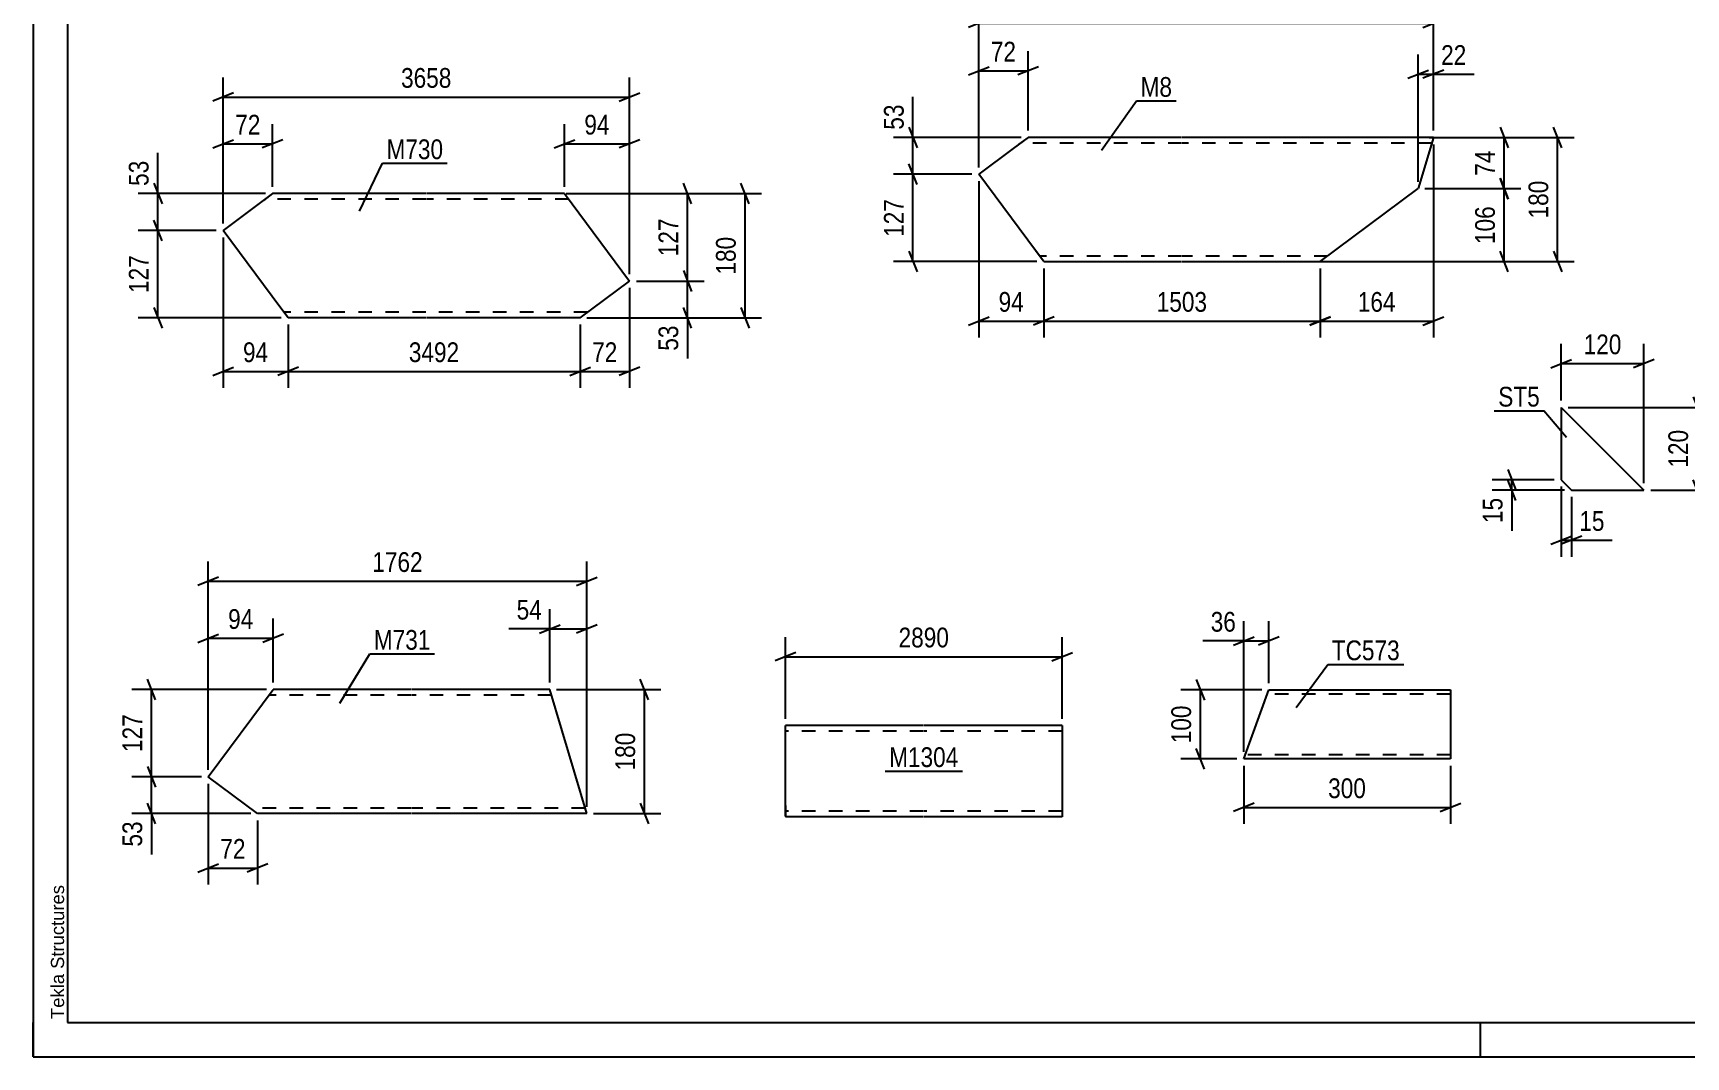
# Model space of a CAD drawing. Header units: millimetres. Extents: x 0 to 420, y 0 to 297.
# Drawn here: x 0 to 239.8, y 0 to 148.5 of the extents above; entities that cross this region are included whole.
import ezdxf

# ---------------------------------------------------------------- set-up
doc = ezdxf.new("R2010")
doc.units = ezdxf.units.MM
doc.linetypes.add('DXK_LINE_DOT2', pattern=[3.9198, 1.9599, -1.9599])
doc.styles.add('Arial', font='ARIAL.TTF', dxfattribs={"height": 0.2})
doc.styles.add('Arial Narrow', font='ARIALN.TTF', dxfattribs={"height": 0.2})

# ---------------------------------------------------------------- blocks, each defined once
blk = doc.blocks.new('Unknown-761550548-1135')
at = {"color": 5, "linetype": 'Continuous'}
for p, q in [((0, 297), (0, 0)), ((5, 292), (5, 5)), ((0, 0), (0, 5)), ((5, 5), (415, 5)), ((210, 0), (210, 5)), ((0, 0), (420, 0))]:
    blk.add_line(p, q, dxfattribs=at)
at = {"color": 174, "linetype": 'Continuous', "style": 'Arial'}
blk.add_text('Tekla Structures', height=1.9102, rotation=90, dxfattribs=at).set_placement((4.5, 5.5))
blk = doc.blocks.new('Part-761550548-8809 - 8808')
at = {"color": 2, "linetype": 'Continuous'}
for p, q in [((25.42, 40.62), (34.85, 53.28)), ((54.85, 53.28), (34.85, 53.28)), ((74.95, 53.28), (54.95, 53.28)), ((80.33, 35.28), (74.95, 53.28)), ((32.58, 35.28), (25.42, 40.62)), ((54.85, 35.28), (32.58, 35.28)), ((80.33, 35.28), (54.95, 35.28))]:
    blk.add_line(p, q, dxfattribs=at)
at = {"color": 7, "linetype": 'DXK_LINE_DOT2'}
for p, q in [((54.85, 52.48), (34.25, 52.48)), ((75.19, 52.48), (54.95, 52.48)), ((54.85, 36.08), (31.51, 36.08)), ((80.09, 36.08), (54.95, 36.08)), ((80.09, 36.08), (80.08, 36.14))]:
    blk.add_line(p, q, dxfattribs=at)
blk = doc.blocks.new('Part-761550548-8816 - 8815')
at = {"color": 2, "linetype": 'Continuous'}
for p, q in [((129.18, 48.04), (109.18, 48.04)), ((109.18, 36.44), (109.18, 48.04)), ((149.28, 48.04), (129.28, 48.04)), ((149.28, 48.04), (149.28, 34.84)), ((109.18, 36.44), (109.18, 34.84)), ((129.18, 34.84), (109.18, 34.84)), ((149.28, 34.84), (129.28, 34.84))]:
    blk.add_line(p, q, dxfattribs=at)
at = {"color": 7, "linetype": 'DXK_LINE_DOT2'}
for p, q in [((129.18, 47.24), (109.18, 47.24)), ((149.28, 47.24), (129.28, 47.24)), ((109.18, 34.97), (109.18, 36.44)), ((109.18, 35.64), (109.18, 35.7)), ((129.18, 35.64), (109.18, 35.64)), ((149.28, 35.64), (129.28, 35.64)), ((149.28, 35.64), (149.28, 35.7))]:
    blk.add_line(p, q, dxfattribs=at)
blk = doc.blocks.new('Part-761550548-8827 - 8826')
at = {"color": 2, "linetype": 'Continuous'}
for p, q in [((175.64, 43.22), (179.28, 53.22)), ((179.28, 53.22), (205.64, 53.22)), ((205.64, 53.22), (205.64, 43.22)), ((205.64, 43.22), (175.64, 43.22))]:
    blk.add_line(p, q, dxfattribs=at)
at = {"color": 7, "linetype": 'DXK_LINE_DOT2'}
for p, q in [((205.64, 53.13), (205.64, 53.22)), ((205.64, 52.62), (179.06, 52.62)), ((175.85, 43.82), (175.87, 43.87)), ((205.64, 43.82), (175.85, 43.82)), ((205.64, 43.82), (205.64, 43.87))]:
    blk.add_line(p, q, dxfattribs=at)
blk = doc.blocks.new('Part-761550548-8802 - 8801')
at = {"color": 2, "linetype": 'Continuous'}
for p, q in [((34.74, 125.19), (32.59, 123.59)), ((57, 125.19), (34.74, 125.19)), ((77.1, 125.19), (57.1, 125.19)), ((77.1, 125.19), (86.53, 112.52)), ((32.59, 123.59), (27.57, 119.85)), ((35.81, 108.79), (27.57, 119.85)), ((79.36, 107.19), (86.53, 112.52)), ((37, 107.19), (35.81, 108.79)), ((57, 107.19), (37, 107.19)), ((79.36, 107.19), (57.1, 107.19))]:
    blk.add_line(p, q, dxfattribs=at)
at = {"color": 7, "linetype": 'DXK_LINE_DOT2'}
for p, q in [((34.74, 125.19), (33.41, 124.2)), ((57, 124.39), (33.66, 124.39)), ((77.69, 124.39), (57.1, 124.39)), ((36.91, 107.31), (35.81, 108.79)), ((57, 107.99), (36.4, 107.99)), ((80.43, 107.99), (57.1, 107.99))]:
    blk.add_line(p, q, dxfattribs=at)
blk = doc.blocks.new('Part-761550548-8893 - 8892')
at = {"color": 2, "linetype": 'Continuous'}
for p, q in [((221.7, 94.2), (221.7, 83.7)), ((221.7, 94.2), (233.7, 82.2)), ((221.7, 83.7), (223.2, 82.2)), ((223.2, 82.2), (233.7, 82.2))]:
    blk.add_line(p, q, dxfattribs=at)
blk = doc.blocks.new('Part-761550548-8993 - 8992')
at = {"color": 2, "linetype": 'Continuous'}
for p, q in [((144.36, 133.33), (142.21, 131.73)), ((166.62, 133.33), (144.36, 133.33)), ((203.15, 133.33), (166.72, 133.33)), ((203.15, 133.33), (200.93, 125.91)), ((142.21, 131.73), (137.19, 128)), ((145.43, 116.93), (137.19, 128)), ((186.72, 115.33), (200.93, 125.91)), ((146.62, 115.33), (145.43, 116.93)), ((146.62, 115.33), (166.62, 115.33)), ((166.72, 115.33), (186.72, 115.33))]:
    blk.add_line(p, q, dxfattribs=at)
at = {"color": 7, "linetype": 'DXK_LINE_DOT2'}
for p, q in [((144.36, 133.33), (143.03, 132.35)), ((166.62, 132.53), (143.29, 132.53)), ((202.91, 132.53), (166.72, 132.53)), ((146.53, 115.46), (145.43, 116.93)), ((166.62, 116.13), (146.03, 116.13)), ((187.8, 116.13), (166.72, 116.13))]:
    blk.add_line(p, q, dxfattribs=at)
blk = doc.blocks.new('StraightDimension-761550548-9167 - 8808')
at = {"color": 7, "linetype": 'Continuous'}
for p, q in [((25.42, 39.62), (25.42, 24.99)), ((32.58, 34.28), (32.58, 24.99)), ((23.92, 26.79), (26.92, 27.99)), ((25.42, 27.39), (32.58, 27.39)), ((34.08, 27.99), (31.08, 26.79))]:
    blk.add_line(p, q, dxfattribs=at)
at = {"color": 0}
blk.add_wipeout([(31.43, 28.14), (31.43, 32.34), (26.57, 32.34), (26.57, 28.14)], dxfattribs=at)
at = {"color": 3, "style": 'Arial Narrow'}
blk.add_text('72', height=2.863, dxfattribs=at).set_placement((27.17, 28.74))
blk = doc.blocks.new('StraightDimension-761550548-9159 - 8808')
at = {"color": 7, "linetype": 'Continuous'}
for p, q in [((74.95, 54.28), (74.95, 64.92)), ((80.33, 36.28), (80.33, 64.92)), ((73.45, 61.47), (76.45, 62.67)), ((81.83, 62.67), (78.83, 61.47)), ((74.95, 62.07), (80.33, 62.07))]:
    blk.add_line(p, q, dxfattribs=at)
at = {"color": 0}
blk.add_wipeout([(74.42, 62.82), (74.42, 67.02), (69.56, 67.02), (69.56, 62.82)], dxfattribs=at)
at = {"color": 7, "linetype": 'Continuous'}
blk.add_line((74.95, 62.07), (69.04, 62.07), dxfattribs=at)
blk.add_line((74.95, 62.07), (69.04, 62.07), dxfattribs=at)
at = {"color": 3, "style": 'Arial Narrow'}
blk.add_text('54', height=2.863, dxfattribs=at).set_placement((70.16, 63.42))
blk = doc.blocks.new('StraightDimension-761550548-9179 - 8808')
at = {"color": 7, "linetype": 'Continuous'}
for p, q in [((75.95, 53.28), (91.09, 53.28)), ((89.29, 51.78), (88.09, 54.78)), ((88.69, 35.28), (88.69, 53.28)), ((88.09, 36.78), (89.29, 33.78)), ((81.33, 35.28), (91.09, 35.28))]:
    blk.add_line(p, q, dxfattribs=at)
at = {"color": 0}
blk.add_wipeout([(87.94, 47.62), (83.74, 47.62), (83.74, 40.94), (87.94, 40.94)], dxfattribs=at)
at = {"color": 3, "style": 'Arial Narrow'}
blk.add_text('180', height=2.863, rotation=90.0002, dxfattribs=at).set_placement((87.34, 41.54))
blk = doc.blocks.new('StraightDimension-761550548-9171 - 8808')
at = {"color": 7, "linetype": 'Continuous'}
for p, q in [((33.85, 53.28), (14.33, 53.28)), ((17.78, 51.78), (16.58, 54.78)), ((17.18, 40.62), (17.18, 53.28)), ((16.58, 42.12), (17.78, 39.12)), ((24.42, 40.62), (14.33, 40.62))]:
    blk.add_line(p, q, dxfattribs=at)
at = {"color": 0}
blk.add_wipeout([(16.43, 50.29), (12.23, 50.29), (12.23, 43.61), (16.43, 43.61)], dxfattribs=at)
at = {"color": 3, "style": 'Arial Narrow'}
blk.add_text('127', height=2.863, rotation=90.0002, dxfattribs=at).set_placement((15.83, 44.21))
blk = doc.blocks.new('StraightDimension-761550548-9163 - 8808')
at = {"color": 7, "linetype": 'Continuous'}
for p, q in [((25.42, 41.62), (25.42, 63.57)), ((34.85, 54.28), (34.85, 63.57)), ((23.92, 60.12), (26.92, 61.32)), ((25.42, 60.72), (34.85, 60.72)), ((36.35, 61.32), (33.35, 60.12))]:
    blk.add_line(p, q, dxfattribs=at)
at = {"color": 0}
blk.add_wipeout([(32.56, 61.47), (32.56, 65.67), (27.7, 65.67), (27.7, 61.47)], dxfattribs=at)
at = {"color": 3, "style": 'Arial Narrow'}
blk.add_text('94', height=2.863, dxfattribs=at).set_placement((28.3, 62.07))
blk = doc.blocks.new('StraightDimension-761550548-9172 - 8808')
at = {"color": 7, "linetype": 'Continuous'}
for p, q in [((16.58, 42.12), (17.78, 39.12)), ((24.42, 40.62), (14.33, 40.62)), ((17.18, 35.28), (17.18, 40.62)), ((17.78, 33.78), (16.58, 36.78)), ((31.58, 35.28), (14.33, 35.28))]:
    blk.add_line(p, q, dxfattribs=at)
at = {"color": 0}
blk.add_wipeout([(16.43, 34.76), (12.23, 34.76), (12.23, 29.9), (16.43, 29.9)], dxfattribs=at)
at = {"color": 7, "linetype": 'Continuous'}
blk.add_line((17.18, 35.28), (17.18, 29.37), dxfattribs=at)
blk.add_line((17.18, 35.28), (17.18, 29.37), dxfattribs=at)
at = {"color": 3, "style": 'Arial Narrow'}
blk.add_text('53', height=2.863, rotation=90.0002, dxfattribs=at).set_placement((15.83, 30.5))
blk = doc.blocks.new('StraightDimension-761550548-9185 - 8808')
at = {"color": 7, "linetype": 'Continuous'}
for p, q in [((26.92, 69.58), (23.92, 68.38)), ((25.42, 41.62), (25.42, 71.83)), ((78.83, 68.38), (81.83, 69.58)), ((80.33, 36.28), (80.33, 71.83)), ((25.42, 68.98), (80.33, 68.98))]:
    blk.add_line(p, q, dxfattribs=at)
at = {"color": 0}
blk.add_wipeout([(57.13, 69.73), (57.13, 73.93), (48.62, 73.93), (48.62, 69.73)], dxfattribs=at)
at = {"color": 3, "style": 'Arial Narrow'}
blk.add_text('1762', height=2.863, dxfattribs=at).set_placement((49.22, 70.33))
blk = doc.blocks.new('StraightDimension-761550548-9189 - 8815')
at = {"color": 7, "linetype": 'Continuous'}
for p, q in [((109.18, 49.04), (109.18, 60.89)), ((149.28, 49.04), (149.28, 60.89)), ((110.68, 58.64), (107.68, 57.44)), ((109.18, 58.04), (149.28, 58.04)), ((147.78, 57.44), (150.78, 58.64))]:
    blk.add_line(p, q, dxfattribs=at)
at = {"color": 0}
blk.add_wipeout([(133.48, 58.79), (133.48, 62.99), (124.97, 62.99), (124.97, 58.79)], dxfattribs=at)
at = {"color": 3, "style": 'Arial Narrow'}
blk.add_text('2890', height=2.863, dxfattribs=at).set_placement((125.57, 59.39))
blk = doc.blocks.new('StraightDimension-761550548-9203 - 8826')
at = {"color": 7, "linetype": 'Continuous'}
for p, q in [((175.64, 42.22), (175.64, 33.78)), ((205.64, 42.22), (205.64, 33.78)), ((177.14, 36.78), (174.14, 35.58)), ((175.64, 36.18), (205.64, 36.18)), ((204.14, 35.58), (207.14, 36.78))]:
    blk.add_line(p, q, dxfattribs=at)
at = {"color": 0}
blk.add_wipeout([(193.98, 36.93), (193.98, 41.13), (187.29, 41.13), (187.29, 36.93)], dxfattribs=at)
at = {"color": 3, "style": 'Arial Narrow'}
blk.add_text('300', height=2.863, dxfattribs=at).set_placement((187.89, 37.53))
blk = doc.blocks.new('StraightDimension-761550548-9193 - 8826')
at = {"color": 7, "linetype": 'Continuous'}
for p, q in [((175.64, 44.22), (175.64, 63.17)), ((179.28, 54.22), (179.28, 63.17)), ((174.14, 59.72), (177.14, 60.92)), ((175.64, 60.32), (179.28, 60.32)), ((180.78, 60.92), (177.78, 59.72))]:
    blk.add_line(p, q, dxfattribs=at)
at = {"color": 0}
blk.add_wipeout([(175.11, 61.07), (175.11, 65.27), (170.25, 65.27), (170.25, 61.07)], dxfattribs=at)
at = {"color": 7, "linetype": 'Continuous'}
blk.add_line((175.64, 60.32), (169.73, 60.32), dxfattribs=at)
blk.add_line((175.64, 60.32), (169.73, 60.32), dxfattribs=at)
at = {"color": 3, "style": 'Arial Narrow'}
blk.add_text('36', height=2.863, dxfattribs=at).set_placement((170.85, 61.67))
blk = doc.blocks.new('StraightDimension-761550548-9197 - 8826')
at = {"color": 7, "linetype": 'Continuous'}
for p, q in [((178.28, 53.22), (166.5, 53.22)), ((168.75, 54.72), (169.95, 51.72)), ((169.35, 43.22), (169.35, 53.22)), ((174.64, 43.22), (166.5, 43.22)), ((169.95, 41.72), (168.75, 44.72))]:
    blk.add_line(p, q, dxfattribs=at)
at = {"color": 0}
blk.add_wipeout([(168.6, 51.57), (164.4, 51.57), (164.4, 44.88), (168.6, 44.88)], dxfattribs=at)
at = {"color": 3, "style": 'Arial Narrow'}
blk.add_text('100', height=2.863, rotation=90.0002, dxfattribs=at).set_placement((168, 45.48))
blk = doc.blocks.new('StraightDimension-761550548-9147 - 8801')
at = {"color": 7, "linetype": 'Continuous'}
for p, q in [((78.1, 125.19), (97.35, 125.19)), ((95.55, 123.69), (94.35, 126.69)), ((94.95, 112.52), (94.95, 125.19)), ((94.35, 114.02), (95.55, 111.02)), ((87.53, 112.52), (97.35, 112.52))]:
    blk.add_line(p, q, dxfattribs=at)
at = {"color": 0}
blk.add_wipeout([(94.2, 122.2), (90, 122.2), (90, 115.51), (94.2, 115.51)], dxfattribs=at)
at = {"color": 3, "style": 'Arial Narrow'}
blk.add_text('127', height=2.863, rotation=90.0002, dxfattribs=at).set_placement((93.6, 116.11))
blk = doc.blocks.new('StraightDimension-761550548-9139 - 8801')
at = {"color": 7, "linetype": 'Continuous'}
for p, q in [((33.74, 125.19), (15.26, 125.19)), ((17.51, 126.69), (18.71, 123.69)), ((18.11, 119.85), (18.11, 125.19)), ((18.71, 118.35), (17.51, 121.35)), ((26.57, 119.85), (15.26, 119.85))]:
    blk.add_line(p, q, dxfattribs=at)
at = {"color": 0}
blk.add_wipeout([(17.36, 130.57), (13.16, 130.57), (13.16, 125.71), (17.36, 125.71)], dxfattribs=at)
at = {"color": 7, "linetype": 'Continuous'}
blk.add_line((18.11, 125.19), (18.11, 131.09), dxfattribs=at)
blk.add_line((18.11, 125.19), (18.11, 131.09), dxfattribs=at)
at = {"color": 3, "style": 'Arial Narrow'}
blk.add_text('53', height=2.863, rotation=90.0002, dxfattribs=at).set_placement((16.76, 126.31))
blk = doc.blocks.new('StraightDimension-761550548-9131 - 8801')
at = {"color": 7, "linetype": 'Continuous'}
for p, q in [((77.1, 126.19), (77.1, 135.26)), ((86.53, 113.52), (86.53, 135.26)), ((75.6, 131.81), (78.6, 133.01)), ((77.1, 132.41), (86.53, 132.41)), ((88.03, 133.01), (85.03, 131.81))]:
    blk.add_line(p, q, dxfattribs=at)
at = {"color": 0}
blk.add_wipeout([(84.24, 133.16), (84.24, 137.36), (79.38, 137.36), (79.38, 133.16)], dxfattribs=at)
at = {"color": 3, "style": 'Arial Narrow'}
blk.add_text('94', height=2.863, dxfattribs=at).set_placement((79.98, 133.76))
blk = doc.blocks.new('StraightDimension-761550548-9135 - 8801')
at = {"color": 7, "linetype": 'Continuous'}
for p, q in [((27.57, 120.85), (27.57, 135.26)), ((34.74, 126.19), (34.74, 135.26)), ((26.07, 131.81), (29.07, 133.01)), ((27.57, 132.41), (34.74, 132.41)), ((36.24, 133.01), (33.24, 131.81))]:
    blk.add_line(p, q, dxfattribs=at)
at = {"color": 0}
blk.add_wipeout([(33.58, 133.16), (33.58, 137.36), (28.73, 137.36), (28.73, 133.16)], dxfattribs=at)
at = {"color": 3, "style": 'Arial Narrow'}
blk.add_text('72', height=2.863, dxfattribs=at).set_placement((29.33, 133.76))
blk = doc.blocks.new('StraightDimension-761550548-9148 - 8801')
at = {"color": 7, "linetype": 'Continuous'}
for p, q in [((94.35, 114.02), (95.55, 111.02)), ((87.53, 112.52), (97.35, 112.52)), ((94.95, 107.19), (94.95, 112.52)), ((95.55, 105.69), (94.35, 108.69)), ((80.36, 107.19), (97.35, 107.19))]:
    blk.add_line(p, q, dxfattribs=at)
at = {"color": 0}
blk.add_wipeout([(94.2, 106.66), (90, 106.66), (90, 101.81), (94.2, 101.81)], dxfattribs=at)
at = {"color": 7, "linetype": 'Continuous'}
blk.add_line((94.95, 107.19), (94.95, 101.28), dxfattribs=at)
blk.add_line((94.95, 107.19), (94.95, 101.28), dxfattribs=at)
at = {"color": 3, "style": 'Arial Narrow'}
blk.add_text('53', height=2.863, rotation=90.0002, dxfattribs=at).set_placement((93.6, 102.41))
blk = doc.blocks.new('StraightDimension-761550548-9140 - 8801')
at = {"color": 7, "linetype": 'Continuous'}
for p, q in [((18.71, 118.35), (17.51, 121.35)), ((26.57, 119.85), (15.26, 119.85)), ((18.11, 107.19), (18.11, 119.85)), ((17.51, 108.69), (18.71, 105.69)), ((36, 107.19), (15.26, 107.19))]:
    blk.add_line(p, q, dxfattribs=at)
at = {"color": 0}
blk.add_wipeout([(17.36, 116.86), (13.16, 116.86), (13.16, 110.18), (17.36, 110.18)], dxfattribs=at)
at = {"color": 3, "style": 'Arial Narrow'}
blk.add_text('127', height=2.863, rotation=90.0002, dxfattribs=at).set_placement((16.76, 110.78))
blk = doc.blocks.new('StraightDimension-761550548-9155 - 8801')
at = {"color": 7, "linetype": 'Continuous'}
for p, q in [((27.57, 120.85), (27.57, 142.04)), ((86.53, 113.52), (86.53, 142.04)), ((29.07, 139.79), (26.07, 138.59)), ((27.57, 139.19), (86.53, 139.19)), ((85.03, 138.59), (88.03, 139.79))]:
    blk.add_line(p, q, dxfattribs=at)
at = {"color": 0}
blk.add_wipeout([(61.3, 139.94), (61.3, 144.14), (52.79, 144.14), (52.79, 139.94)], dxfattribs=at)
at = {"color": 3, "style": 'Arial Narrow'}
blk.add_text('3658', height=2.863, dxfattribs=at).set_placement((53.39, 140.54))
blk = doc.blocks.new('StraightDimension-761550548-11640 - 8801')
at = {"color": 7, "linetype": 'Continuous'}
for p, q in [((77.34, 125.19), (105.69, 125.19)), ((103.89, 123.69), (102.69, 126.69)), ((103.29, 107.19), (103.29, 125.19)), ((102.69, 108.69), (103.89, 105.69)), ((80.36, 107.19), (105.69, 107.19))]:
    blk.add_line(p, q, dxfattribs=at)
at = {"color": 0}
blk.add_wipeout([(102.54, 119.53), (98.34, 119.53), (98.34, 112.85), (102.54, 112.85)], dxfattribs=at)
at = {"color": 3, "style": 'Arial Narrow'}
blk.add_text('180', height=2.863, rotation=90.0002, dxfattribs=at).set_placement((101.94, 113.45))
blk = doc.blocks.new('StraightDimension-761550548-12150 - 8801')
at = {"color": 7, "linetype": 'Continuous'}
for p, q in [((86.53, 111.52), (86.53, 97.01)), ((79.36, 106.19), (79.36, 97.01)), ((77.86, 98.81), (80.86, 100.01)), ((79.36, 99.41), (86.53, 99.41)), ((88.03, 100.01), (85.03, 98.81))]:
    blk.add_line(p, q, dxfattribs=at)
at = {"color": 0}
blk.add_wipeout([(85.37, 100.16), (85.37, 104.36), (80.51, 104.36), (80.51, 100.16)], dxfattribs=at)
at = {"color": 3, "style": 'Arial Narrow'}
blk.add_text('72', height=2.863, dxfattribs=at).set_placement((81.11, 100.76))
blk = doc.blocks.new('StraightDimension-761550548-12151 - 8801')
at = {"color": 7, "linetype": 'Continuous'}
for p, q in [((37, 106.19), (37, 97.01)), ((79.36, 106.19), (79.36, 97.01)), ((38.5, 100.01), (35.5, 98.81)), ((37, 99.41), (79.36, 99.41)), ((77.86, 98.81), (80.86, 100.01))]:
    blk.add_line(p, q, dxfattribs=at)
at = {"color": 0}
blk.add_wipeout([(62.44, 100.16), (62.44, 104.36), (53.92, 104.36), (53.92, 100.16)], dxfattribs=at)
at = {"color": 3, "style": 'Arial Narrow'}
blk.add_text('3492', height=2.863, dxfattribs=at).set_placement((54.52, 100.76))
blk = doc.blocks.new('StraightDimension-761550548-12152 - 8801')
at = {"color": 7, "linetype": 'Continuous'}
for p, q in [((27.57, 118.85), (27.57, 97.01)), ((37, 106.19), (37, 97.01)), ((26.07, 98.81), (29.07, 100.01)), ((27.57, 99.41), (37, 99.41)), ((38.5, 100.01), (35.5, 98.81))]:
    blk.add_line(p, q, dxfattribs=at)
at = {"color": 0}
blk.add_wipeout([(34.71, 100.16), (34.71, 104.36), (29.86, 104.36), (29.86, 100.16)], dxfattribs=at)
at = {"color": 3, "style": 'Arial Narrow'}
blk.add_text('94', height=2.863, dxfattribs=at).set_placement((30.46, 100.76))
blk = doc.blocks.new('StraightDimension-761550548-9349 - 8892')
at = {"color": 7, "linetype": 'Continuous'}
for p, q in [((222.7, 94.2), (243.86, 94.2)), ((240.86, 95.7), (242.06, 92.7)), ((241.46, 82.2), (241.46, 94.2)), ((234.7, 82.2), (243.86, 82.2)), ((242.06, 80.7), (240.86, 83.7))]:
    blk.add_line(p, q, dxfattribs=at)
at = {"color": 0}
blk.add_wipeout([(240.71, 91.54), (236.51, 91.54), (236.51, 84.86), (240.71, 84.86)], dxfattribs=at)
at = {"color": 3, "style": 'Arial Narrow'}
blk.add_text('120', height=2.863, rotation=90.0002, dxfattribs=at).set_placement((240.11, 85.46))
blk = doc.blocks.new('StraightDimension-761550548-9341 - 8892')
at = {"color": 7, "linetype": 'Continuous'}
for p, q in [((221.7, 95.2), (221.7, 103.4)), ((233.7, 83.2), (233.7, 103.4)), ((220.2, 99.95), (223.2, 101.15)), ((235.2, 101.15), (232.2, 99.95)), ((221.7, 100.55), (233.7, 100.55))]:
    blk.add_line(p, q, dxfattribs=at)
at = {"color": 0}
blk.add_wipeout([(231.04, 101.3), (231.04, 105.5), (224.36, 105.5), (224.36, 101.3)], dxfattribs=at)
at = {"color": 3, "style": 'Arial Narrow'}
blk.add_text('120', height=2.863, dxfattribs=at).set_placement((224.96, 101.9))
blk = doc.blocks.new('StraightDimension-761550548-9345 - 8892')
at = {"color": 7, "linetype": 'Continuous'}
for p, q in [((213.94, 85.2), (215.14, 82.2)), ((220.7, 83.7), (211.69, 83.7)), ((222.2, 82.2), (211.69, 82.2)), ((215.14, 80.7), (213.94, 83.7)), ((214.54, 82.2), (214.54, 83.7))]:
    blk.add_line(p, q, dxfattribs=at)
at = {"color": 0}
blk.add_wipeout([(213.79, 81.67), (209.59, 81.67), (209.59, 76.82), (213.79, 76.82)], dxfattribs=at)
at = {"color": 7, "linetype": 'Continuous'}
blk.add_line((214.54, 82.2), (214.54, 76.29), dxfattribs=at)
blk.add_line((214.54, 82.2), (214.54, 76.29), dxfattribs=at)
at = {"color": 3, "style": 'Arial Narrow'}
blk.add_text('15', height=2.863, rotation=90.0002, dxfattribs=at).set_placement((213.19, 77.42))
blk = doc.blocks.new('StraightDimension-761550548-9337 - 8892')
at = {"color": 7, "linetype": 'Continuous'}
for p, q in [((221.7, 82.7), (221.7, 72.54)), ((223.2, 81.2), (223.2, 72.54)), ((220.2, 74.34), (223.2, 75.54)), ((224.7, 75.54), (221.7, 74.34)), ((221.7, 74.94), (223.2, 74.94))]:
    blk.add_line(p, q, dxfattribs=at)
at = {"color": 0}
blk.add_wipeout([(228.58, 75.69), (228.58, 79.89), (223.73, 79.89), (223.73, 75.69)], dxfattribs=at)
at = {"color": 7, "linetype": 'Continuous'}
blk.add_line((223.2, 74.94), (229.11, 74.94), dxfattribs=at)
blk.add_line((223.2, 74.94), (229.11, 74.94), dxfattribs=at)
at = {"color": 3, "style": 'Arial Narrow'}
blk.add_text('15', height=2.863, dxfattribs=at).set_placement((224.33, 76.29))
blk = doc.blocks.new('StraightDimension-761550548-12193 - 8992')
at = {"color": 7, "linetype": 'Continuous'}
for p, q in [((203.15, 132.33), (203.15, 104.31)), ((186.72, 114.33), (186.72, 104.31)), ((188.22, 107.31), (185.22, 106.11)), ((186.72, 106.71), (203.15, 106.71)), ((201.65, 106.11), (204.65, 107.31))]:
    blk.add_line(p, q, dxfattribs=at)
at = {"color": 0}
blk.add_wipeout([(198.28, 107.46), (198.28, 111.66), (191.59, 111.66), (191.59, 107.46)], dxfattribs=at)
at = {"color": 3, "style": 'Arial Narrow'}
blk.add_text('164', height=2.863, dxfattribs=at).set_placement((192.19, 108.06))
blk = doc.blocks.new('StraightDimension-761550548-9479 - 8992')
at = {"color": 7, "linetype": 'Continuous'}
for p, q in [((212.83, 134.83), (214.03, 131.83)), ((204.15, 133.33), (215.83, 133.33)), ((213.43, 125.91), (213.43, 133.33)), ((214.03, 124.41), (212.83, 127.41)), ((201.93, 125.91), (215.83, 125.91))]:
    blk.add_line(p, q, dxfattribs=at)
at = {"color": 0}
blk.add_wipeout([(212.68, 132.05), (208.48, 132.05), (208.48, 127.19), (212.68, 127.19)], dxfattribs=at)
at = {"color": 3, "style": 'Arial Narrow'}
blk.add_text('74', height=2.863, rotation=90.0002, dxfattribs=at).set_placement((212.08, 127.79))
blk = doc.blocks.new('StraightDimension-761550548-9480 - 8992')
at = {"color": 7, "linetype": 'Continuous'}
for p, q in [((212.83, 127.41), (214.03, 124.41)), ((201.93, 125.91), (215.83, 125.91)), ((213.43, 115.33), (213.43, 125.91)), ((187.72, 115.33), (215.83, 115.33)), ((214.03, 113.83), (212.83, 116.83))]:
    blk.add_line(p, q, dxfattribs=at)
at = {"color": 0}
blk.add_wipeout([(212.68, 123.96), (208.48, 123.96), (208.48, 117.28), (212.68, 117.28)], dxfattribs=at)
at = {"color": 3, "style": 'Arial Narrow'}
blk.add_text('106', height=2.863, rotation=90.0002, dxfattribs=at).set_placement((212.08, 117.88))
blk = doc.blocks.new('StraightDimension-761550548-9472 - 8992')
at = {"color": 7, "linetype": 'Continuous'}
for p, q in [((128.26, 126.5), (127.06, 129.5)), ((136.19, 128), (124.81, 128)), ((127.66, 115.33), (127.66, 128)), ((145.62, 115.33), (124.81, 115.33)), ((127.06, 116.83), (128.26, 113.83))]:
    blk.add_line(p, q, dxfattribs=at)
at = {"color": 0}
blk.add_wipeout([(126.91, 125.01), (122.71, 125.01), (122.71, 118.32), (126.91, 118.32)], dxfattribs=at)
at = {"color": 3, "style": 'Arial Narrow'}
blk.add_text('127', height=2.863, rotation=90.0002, dxfattribs=at).set_placement((126.31, 118.92))
blk = doc.blocks.new('StraightDimension-761550548-12194 - 8992')
at = {"color": 7, "linetype": 'Continuous'}
for p, q in [((146.62, 114.33), (146.62, 104.31)), ((186.72, 114.33), (186.72, 104.31)), ((148.12, 107.31), (145.12, 106.11)), ((146.62, 106.71), (186.72, 106.71)), ((185.22, 106.11), (188.22, 107.31))]:
    blk.add_line(p, q, dxfattribs=at)
at = {"color": 0}
blk.add_wipeout([(170.93, 107.46), (170.93, 111.66), (162.42, 111.66), (162.42, 107.46)], dxfattribs=at)
at = {"color": 3, "style": 'Arial Narrow'}
blk.add_text('1503', height=2.863, dxfattribs=at).set_placement((163.02, 108.06))
blk = doc.blocks.new('StraightDimension-761550548-9471 - 8992')
at = {"color": 7, "linetype": 'Continuous'}
for p, q in [((127.06, 134.83), (128.26, 131.83)), ((143.36, 133.33), (124.81, 133.33)), ((127.66, 128), (127.66, 133.33)), ((128.26, 126.5), (127.06, 129.5)), ((136.19, 128), (124.81, 128))]:
    blk.add_line(p, q, dxfattribs=at)
at = {"color": 0}
blk.add_wipeout([(126.91, 138.71), (122.71, 138.71), (122.71, 133.86), (126.91, 133.86)], dxfattribs=at)
at = {"color": 7, "linetype": 'Continuous'}
blk.add_line((127.66, 133.33), (127.66, 139.24), dxfattribs=at)
blk.add_line((127.66, 133.33), (127.66, 139.24), dxfattribs=at)
at = {"color": 3, "style": 'Arial Narrow'}
blk.add_text('53', height=2.863, rotation=90.0002, dxfattribs=at).set_placement((126.31, 134.46))
blk = doc.blocks.new('StraightDimension-761550548-9463 - 8992')
at = {"color": 7, "linetype": 'Continuous'}
for p, q in [((200.93, 126.91), (200.93, 145.36)), ((203.15, 134.33), (203.15, 145.36)), ((199.43, 141.91), (202.43, 143.11)), ((200.93, 142.51), (203.15, 142.51)), ((204.65, 143.11), (201.65, 141.91))]:
    blk.add_line(p, q, dxfattribs=at)
at = {"color": 0}
blk.add_wipeout([(208.53, 143.26), (208.53, 147.46), (203.68, 147.46), (203.68, 143.26)], dxfattribs=at)
at = {"color": 7, "linetype": 'Continuous'}
blk.add_line((203.15, 142.51), (209.06, 142.51), dxfattribs=at)
blk.add_line((203.15, 142.51), (209.06, 142.51), dxfattribs=at)
at = {"color": 3, "style": 'Arial Narrow'}
blk.add_text('22', height=2.863, dxfattribs=at).set_placement((204.28, 143.86))
blk = doc.blocks.new('StraightDimension-761550548-9467 - 8992')
at = {"color": 7, "linetype": 'Continuous'}
for p, q in [((137.19, 129), (137.19, 145.85)), ((144.36, 134.33), (144.36, 145.85)), ((135.69, 142.4), (138.69, 143.6)), ((137.19, 143), (144.36, 143)), ((145.86, 143.6), (142.86, 142.4))]:
    blk.add_line(p, q, dxfattribs=at)
at = {"color": 0}
blk.add_wipeout([(143.21, 143.75), (143.21, 147.95), (138.35, 147.95), (138.35, 143.75)], dxfattribs=at)
at = {"color": 3, "style": 'Arial Narrow'}
blk.add_text('72', height=2.863, dxfattribs=at).set_placement((138.95, 144.35))
blk = doc.blocks.new('StraightDimension-761550548-9487 - 8992')
at = {"color": 7, "linetype": 'Continuous'}
for p, q in [((137.19, 129), (137.19, 152.75)), ((203.15, 134.33), (203.15, 152.75)), ((138.69, 150.5), (135.69, 149.3)), ((137.19, 149.9), (203.15, 149.9)), ((201.65, 149.3), (204.65, 150.5))]:
    blk.add_line(p, q, dxfattribs=at)
at = {"color": 0}
blk.add_wipeout([(174.43, 150.65), (174.43, 154.85), (165.92, 154.85), (165.92, 150.65)], dxfattribs=at)
at = {"color": 3, "style": 'Arial Narrow'}
blk.add_text('1762', height=2.863, dxfattribs=at).set_placement((166.52, 151.25))
blk = doc.blocks.new('StraightDimension-761550548-11738 - 8992')
at = {"color": 7, "linetype": 'Continuous'}
for p, q in [((221.77, 131.83), (220.57, 134.83)), ((202.53, 133.33), (223.57, 133.33)), ((221.17, 115.33), (221.17, 133.33)), ((186.71, 115.33), (223.57, 115.33)), ((220.57, 116.83), (221.77, 113.83))]:
    blk.add_line(p, q, dxfattribs=at)
at = {"color": 0}
blk.add_wipeout([(220.42, 127.68), (216.22, 127.68), (216.22, 120.99), (220.42, 120.99)], dxfattribs=at)
at = {"color": 3, "style": 'Arial Narrow'}
blk.add_text('180', height=2.863, rotation=90.0002, dxfattribs=at).set_placement((219.82, 121.59))
blk = doc.blocks.new('StraightDimension-761550548-12195 - 8992')
at = {"color": 7, "linetype": 'Continuous'}
for p, q in [((137.19, 127), (137.19, 104.31)), ((146.62, 114.33), (146.62, 104.31)), ((135.69, 106.11), (138.69, 107.31)), ((137.19, 106.71), (146.62, 106.71)), ((148.12, 107.31), (145.12, 106.11))]:
    blk.add_line(p, q, dxfattribs=at)
at = {"color": 0}
blk.add_wipeout([(144.34, 107.46), (144.34, 111.66), (139.48, 111.66), (139.48, 107.46)], dxfattribs=at)
at = {"color": 3, "style": 'Arial Narrow'}
blk.add_text('94', height=2.863, dxfattribs=at).set_placement((140.08, 108.06))
blk = doc.blocks.new('Mark-761550548-9510 - 8808')
at = {"color": 0}
blk.add_wipeout([(57.66, 59.05), (57.66, 62.05), (49.44, 62.05), (49.44, 59.05)], dxfattribs=at)
blk.add_wipeout([(57.66, 59.05), (57.66, 62.05), (49.44, 62.05), (49.44, 59.05)], dxfattribs=at)
at = {"color": 30, "linetype": 'Continuous'}
for p, q in [((44.5, 51.3), (48.84, 58.45)), ((48.84, 58.45), (58.26, 58.45))]:
    blk.add_line(p, q, dxfattribs=at)
at = {"color": 3, "style": 'Arial Narrow'}
blk.add_text('M731', height=2.863, dxfattribs=at).set_placement((49.44, 59.05))
blk = doc.blocks.new('Mark-761550548-9513 - 8815')
at = {"color": 0}
blk.add_wipeout([(134.25, 42.04), (134.25, 45.04), (124.2, 45.04), (124.2, 42.04)], dxfattribs=at)
blk.add_wipeout([(134.25, 42.04), (134.25, 45.04), (124.2, 45.04), (124.2, 42.04)], dxfattribs=at)
at = {"color": 30, "linetype": 'Continuous'}
blk.add_line((123.6, 41.44), (134.85, 41.44), dxfattribs=at)
at = {"color": 3, "style": 'Arial Narrow'}
blk.add_text('M1304', height=2.863, dxfattribs=at).set_placement((124.2, 42.04))
blk = doc.blocks.new('Mark-761550548-9516 - 8826')
at = {"color": 0}
blk.add_wipeout([(198.29, 57.53), (198.29, 60.53), (188.42, 60.53), (188.42, 57.53)], dxfattribs=at)
blk.add_wipeout([(198.29, 57.53), (198.29, 60.53), (188.42, 60.53), (188.42, 57.53)], dxfattribs=at)
at = {"color": 30, "linetype": 'Continuous'}
for p, q in [((183.26, 50.67), (187.82, 56.93)), ((187.82, 56.93), (198.89, 56.93))]:
    blk.add_line(p, q, dxfattribs=at)
at = {"color": 3, "style": 'Arial Narrow'}
blk.add_text('TC573', height=2.863, dxfattribs=at).set_placement((188.42, 57.53))
blk = doc.blocks.new('Mark-761550548-9507 - 8801')
at = {"color": 0}
blk.add_wipeout([(59.5, 130.19), (59.5, 133.19), (51.28, 133.19), (51.28, 130.19)], dxfattribs=at)
blk.add_wipeout([(59.5, 130.19), (59.5, 133.19), (51.28, 133.19), (51.28, 130.19)], dxfattribs=at)
at = {"color": 30, "linetype": 'Continuous'}
for p, q in [((47.35, 122.67), (50.68, 129.59)), ((50.68, 129.59), (60.1, 129.59))]:
    blk.add_line(p, q, dxfattribs=at)
at = {"color": 3, "style": 'Arial Narrow'}
blk.add_text('M730', height=2.863, dxfattribs=at).set_placement((51.28, 130.19))
blk = doc.blocks.new('Mark-761550548-9534 - 8892')
at = {"color": 0}
blk.add_wipeout([(218.6, 94.31), (218.6, 97.31), (212.57, 97.31), (212.57, 94.31)], dxfattribs=at)
blk.add_wipeout([(218.6, 94.31), (218.6, 97.31), (212.57, 97.31), (212.57, 94.31)], dxfattribs=at)
at = {"color": 30, "linetype": 'Continuous'}
for p in [(211.97, 93.71), (222.48, 89.81)]:
    blk.add_line(p, (219.2, 93.71), dxfattribs=at)
at = {"color": 3, "style": 'Arial Narrow'}
blk.add_text('ST5', height=2.863, dxfattribs=at).set_placement((212.57, 94.31))
blk = doc.blocks.new('Mark-761550548-9552 - 8992')
at = {"color": 0}
blk.add_wipeout([(165.25, 139.23), (165.25, 142.23), (160.68, 142.23), (160.68, 139.23)], dxfattribs=at)
blk.add_wipeout([(165.25, 139.23), (165.25, 142.23), (160.68, 142.23), (160.68, 139.23)], dxfattribs=at)
at = {"color": 30, "linetype": 'Continuous'}
for p, q in [((155.03, 131.48), (160.08, 138.63)), ((160.08, 138.63), (165.85, 138.63))]:
    blk.add_line(p, q, dxfattribs=at)
at = {"color": 3, "style": 'Arial Narrow'}
blk.add_text('M8', height=2.863, dxfattribs=at).set_placement((160.68, 139.23))

msp = doc.modelspace()

# ---------------------------------------------------------------- block references
for name in ['Unknown-761550548-1135', 'Part-761550548-8993 - 8992', 'Part-761550548-8802 - 8801', 'Part-761550548-8893 - 8892', 'Part-761550548-8809 - 8808', 'Part-761550548-8827 - 8826', 'Part-761550548-8816 - 8815']:
    msp.add_blockref(name, (0, 0))

# ---------------------------------------------------------------- next in the draw order: block references
for name in ['StraightDimension-761550548-12193 - 8992', 'StraightDimension-761550548-9139 - 8801', 'StraightDimension-761550548-9472 - 8992', 'StraightDimension-761550548-9147 - 8801', 'StraightDimension-761550548-9349 - 8892', 'StraightDimension-761550548-9159 - 8808', 'StraightDimension-761550548-9193 - 8826', 'StraightDimension-761550548-9189 - 8815', 'Mark-761550548-9516 - 8826', 'Mark-761550548-9513 - 8815', 'StraightDimension-761550548-9203 - 8826', 'StraightDimension-761550548-9167 - 8808']:
    msp.add_blockref(name, (0, 0))

# ---------------------------------------------------------------- next in the draw order: block references
for name in ['StraightDimension-761550548-9471 - 8992', 'StraightDimension-761550548-9135 - 8801', 'StraightDimension-761550548-9131 - 8801', 'StraightDimension-761550548-9479 - 8992', 'StraightDimension-761550548-9341 - 8892', 'StraightDimension-761550548-9171 - 8808', 'StraightDimension-761550548-9179 - 8808', 'StraightDimension-761550548-9197 - 8826']:
    msp.add_blockref(name, (0, 0))

# ---------------------------------------------------------------- next in the draw order: block references
for name in ['StraightDimension-761550548-9467 - 8992', 'StraightDimension-761550548-9480 - 8992', 'StraightDimension-761550548-9140 - 8801', 'StraightDimension-761550548-9148 - 8801', 'Mark-761550548-9534 - 8892', 'StraightDimension-761550548-9345 - 8892', 'StraightDimension-761550548-9163 - 8808']:
    msp.add_blockref(name, (0, 0))

# ---------------------------------------------------------------- next in the draw order: block references
for name in ['StraightDimension-761550548-9463 - 8992', 'StraightDimension-761550548-9155 - 8801', 'StraightDimension-761550548-12194 - 8992', 'StraightDimension-761550548-9337 - 8892', 'StraightDimension-761550548-9172 - 8808']:
    msp.add_blockref(name, (0, 0))

# ---------------------------------------------------------------- next in the draw order: block references
for name in ['StraightDimension-761550548-9487 - 8992', 'Mark-761550548-9507 - 8801', 'StraightDimension-761550548-11640 - 8801', 'StraightDimension-761550548-12195 - 8992', 'StraightDimension-761550548-9185 - 8808']:
    msp.add_blockref(name, (0, 0))

# ---------------------------------------------------------------- next in the draw order: block references
for name in ['Mark-761550548-9552 - 8992', 'StraightDimension-761550548-11738 - 8992', 'StraightDimension-761550548-12150 - 8801', 'Mark-761550548-9510 - 8808']:
    msp.add_blockref(name, (0, 0))

# ---------------------------------------------------------------- next in the draw order: block references
msp.add_blockref('StraightDimension-761550548-12151 - 8801', (0, 0))

# ---------------------------------------------------------------- next in the draw order: block references
msp.add_blockref('StraightDimension-761550548-12152 - 8801', (0, 0))

doc.saveas('drawing.dxf')
